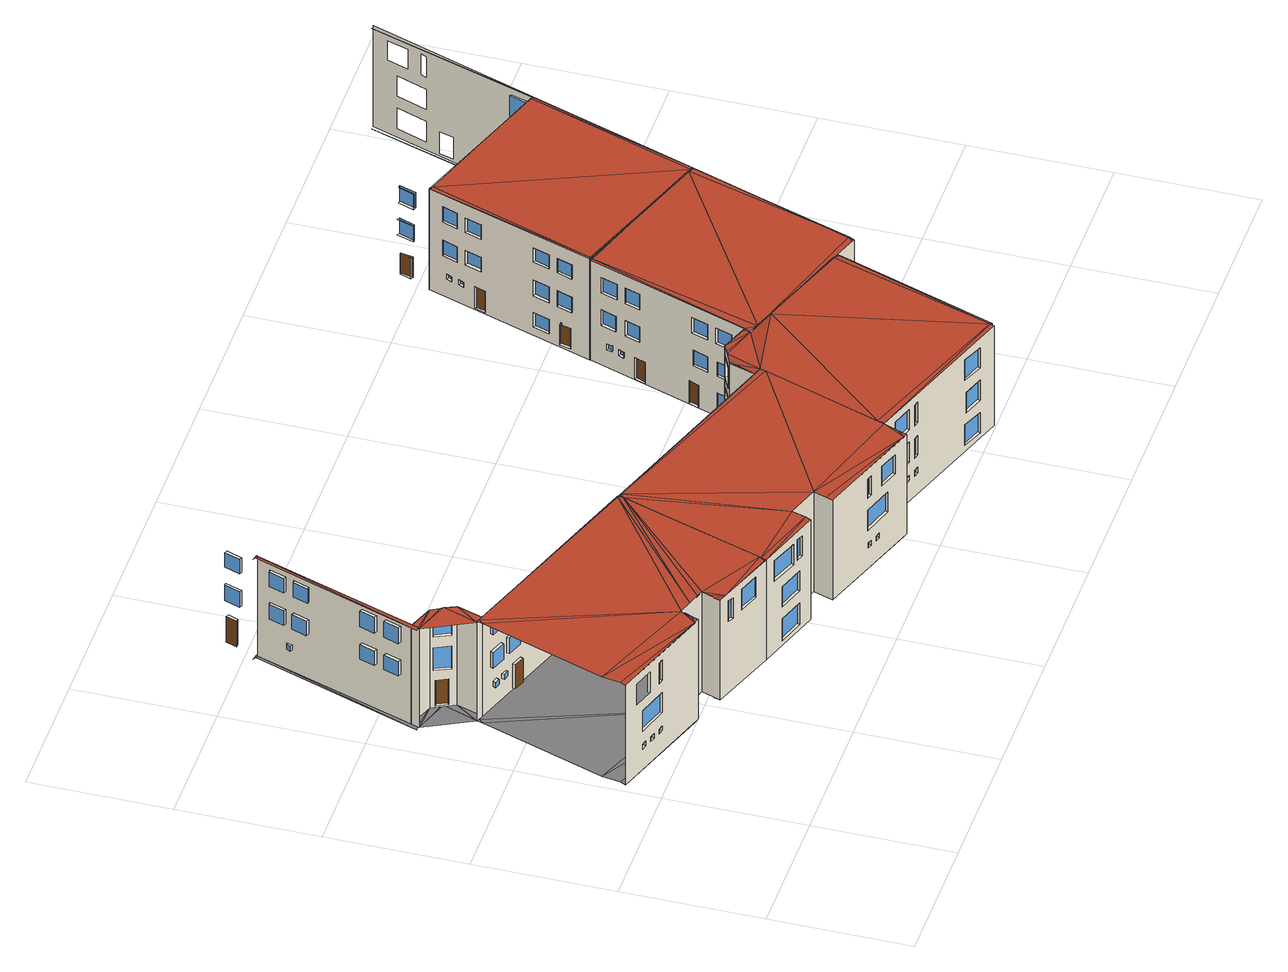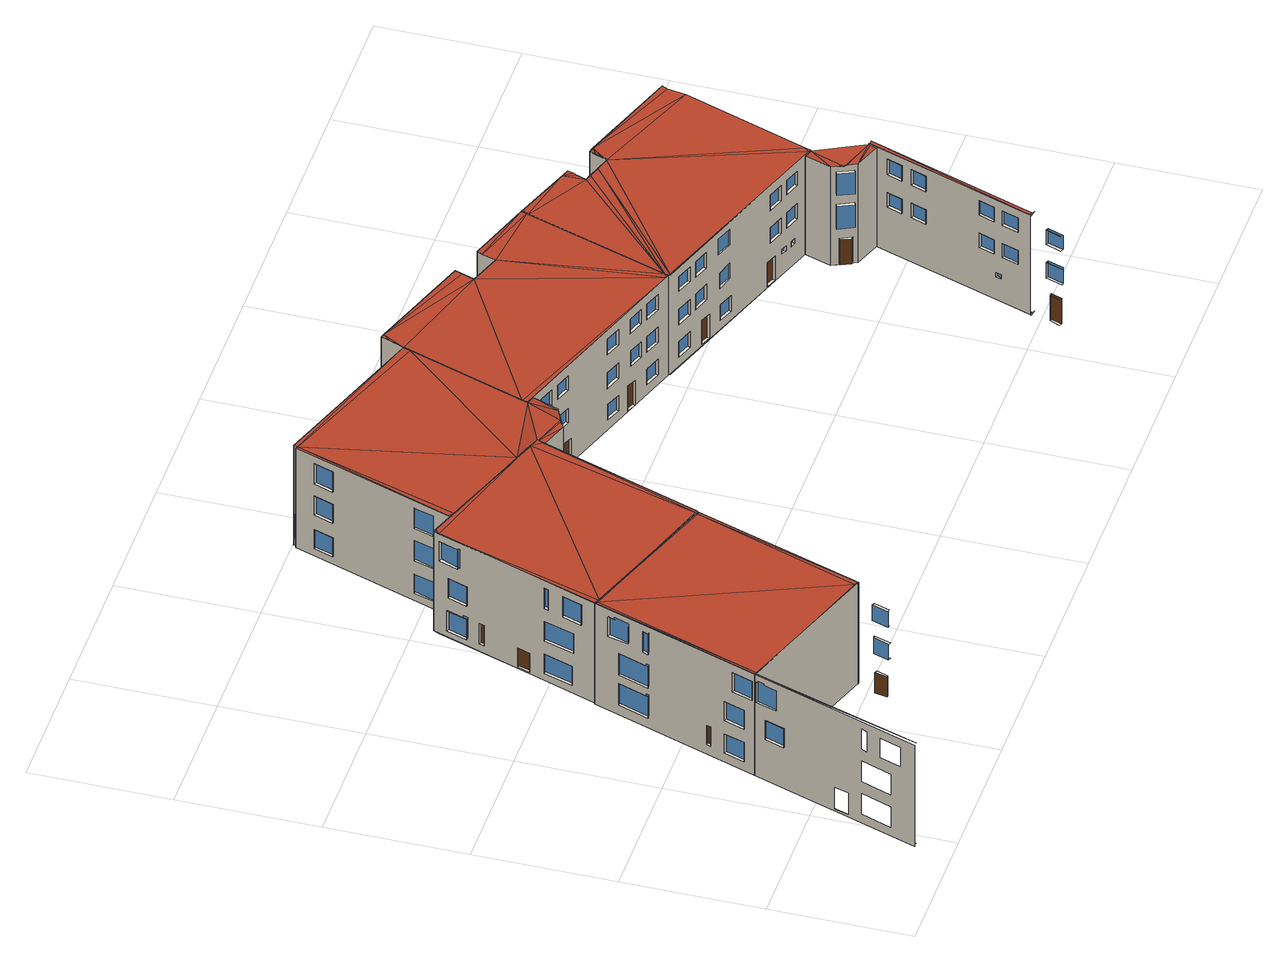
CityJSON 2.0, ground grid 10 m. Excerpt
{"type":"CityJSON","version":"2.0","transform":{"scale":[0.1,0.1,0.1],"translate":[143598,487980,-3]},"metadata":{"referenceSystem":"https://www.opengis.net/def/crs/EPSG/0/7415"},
"CityObjects":{
"building1":{"type":"Building","geometry":[{"type":"MultiSurface","lod":"2.2","boundaries":[[[0,1,2,3]],[[4,5,6,7]],[[2,5,6,1]],[[7,6,1,0]],[[8,9,10]],[[11,12,13]],[[14,15,16,17]],[[18,19,20,21]],[[22,8,10]],[[11,23,12]],[[24,25,26,27]],[[28,29,30,31]],[[32,33,19,18]],[[21,20,34,35]],[[26,29,30,25]],[[19,20,34,33]],[[35,34,33,32]],[[36,37,38,39]],[[40,41,42,43]],[[44,45,41,40]],[[43,42,46,47]],[[39,38,48,49]],[[50,51,37,36]],[[52,53,9,13],[27,28,31,24],[54,55,14,17],[40,43,47,44],[18,21,35,32],[3,4,7,0],[36,39,49,50]],[[41,42,46,45]],[[37,38,48,51]],[[31,30,25,24]],[[47,46,45,44]],[[49,48,51,50]],[[56,8,22]],[[11,57,23]],[[56,22,58]],[[23,57,59]],[[60,58,61]],[[59,62,63]],[[64,65,66]],[[67,68,69]],[[70,53,8]],[[11,52,71]],[[72,73,74,75]],[[76,77,78,79]],[[68,80,69]],[[81,65,64]],[[82,61,83,84]],[[60,56,58]],[[59,57,62]],[[11,71,85]],[[86,70,8]],[[87,61,67]],[[82,88,66]],[[74,73,89,90]],[[78,77,91,92]],[[86,8,93]],[[94,11,85]],[[52,53,93,94]],[[75,74,90,95]],[[96,89,73,72]],[[79,78,92,97]],[[98,91,77,76]],[[93,8,56]],[[94,57,11]],[[81,80,69,64]],[[67,69,99]],[[64,66,100]],[[101,83,61]],[[84,102,82]],[[87,67,99]],[[66,88,100]],[[95,90,89,96]],[[97,92,91,98]],[[57,94,93]],[[56,57,93]],[[101,61,87]],[[102,88,82]],[[84,83,101,102]],[[103,104,105,106]],[[107,108,109,110]],[[111,112,113,114]],[[115,116,117,118]],[[119,120,121,122]],[[123,124,125,126]],[[127,128,129,130]],[[113,112,131,132]],[[117,116,133,134]],[[64,69,101,102],[126,123,135,136],[130,127,137,138],[139,140,141,142]],[[140,143,144,139]],[[145,146,121,120]],[[147,148,105,104]],[[149,150,109,108]],[[114,113,132,151]],[[152,131,112,111]],[[118,117,134,153]],[[154,133,116,115]],[[126,125,155,136]],[[135,156,124,123]],[[139,144,157,142]],[[141,158,143,140]],[[159,145,120,119]],[[122,121,146,160]],[[130,129,161,138]],[[137,162,128,127]],[[163,147,104,103]],[[106,105,148,164]],[[165,149,108,107]],[[110,109,150,166]],[[142,157,158,141]],[[125,124,156,155]],[[144,143,158,157]],[[129,128,162,161]],[[136,155,156,135]],[[138,161,162,137]],[[68,167,168]],[[169,170,171]],[[160,146,145,159]],[[151,132,131,152]],[[153,134,133,154]],[[57,56,172,173]],[[164,148,147,163]],[[166,150,149,165]],[[174,175,176,177]],[[178,179,180]],[[181,182,183]],[[184,185,176,175]],[[186,184,175,174]],[[177,176,185,187]],[[188,179,178]],[[181,189,182]],[[183,180,172,173]],[[187,185,184,186]],[[190,191,192,193]],[[194,195,196,197]],[[188,172,179]],[[173,189,181]],[[198,199,200,201]],[[202,203,199,198]],[[201,200,204,205]],[[206,67,207,208],[209,210,211,212],[114,111,152,151],[75,72,96,95],[118,115,154,153],[213,214,215,216],[217,218,219,220],[221,222,223,224],[79,76,98,97],[225,226,227,228]],[[229,230,192,191]],[[231,232,196,195]],[[199,200,204,203]],[[233,229,191,190]],[[193,192,230,234]],[[235,231,195,194]],[[197,196,232,236]],[[205,204,203,202]],[[237,238,239,240]],[[241,242,239,238]],[[240,239,242,243]],[[244,241,238,237]],[[234,230,229,233]],[[236,232,231,235]],[[243,242,241,244]],[[172,245,179]],[[173,181,246]],[[247,248,249,250]],[[251,252,180,183],[247,250,253,254],[198,201,205,202]],[[169,255,170]],[[167,256,168]],[[218,257,258,217]],[[214,259,260,213]],[[258,257,261,262]],[[260,259,263,264]],[[265,56,60]],[[57,266,62]],[[217,258,262,220]],[[219,261,257,218]],[[213,260,264,216]],[[215,263,259,214]],[[254,267,248,247]],[[250,249,268,253]],[[248,249,268,267]],[[220,262,261,219]],[[216,264,263,215]],[[269,179,245]],[[246,181,270]],[[226,271,272,225]],[[272,271,273,274]],[[265,275,56]],[[57,276,266]],[[227,273,271,226]],[[225,272,274,228]],[[228,274,273,227]],[[253,268,267,254]],[[210,277,278,209]],[[222,279,280,221]],[[281,276,282]],[[283,284,275]],[[278,277,285,286]],[[280,279,287,288]],[[209,278,286,212]],[[211,285,277,210]],[[221,280,288,224]],[[223,287,279,222]],[[283,172,284]],[[281,282,173]],[[212,286,285,211]],[[224,288,287,223]],[[246,270,251]],[[252,269,245]],[[289,251,290]],[[291,292,252]],[[63,61,293,294],[295,296,297,298],[299,300,301,302],[303,304,305,306],[307,308,309,310],[235,236,197,194],[311,312,313,314],[315,316,317,318],[165,166,110,107],[319,320,321,322],[323,324,325,326],[233,234,193,190],[163,164,106,103],[159,160,122,119],[186,187,177,174],[244,243,240,237],[327,328,329,330]],[[331,332,207]],[[208,333,334]],[[256,207,168]],[[208,255,169]],[[335,336,337,338]],[[326,339,340,325]],[[298,341,342,297]],[[302,343,344,301]],[[283,245,172]],[[173,246,281]],[[345,346,347,348]],[[349,350,351,352]],[[353,354,355,356]],[[357,358,359,360]],[[361,362,340,339]],[[363,364,365,366]],[[347,346,367,368]],[[369,370,342,341]],[[371,372,344,343]],[[351,350,373,374]],[[355,354,375,376]],[[323,361,339,326]],[[325,340,362,324]],[[295,369,341,298]],[[297,342,370,296]],[[289,290,377]],[[378,292,291]],[[299,371,343,302]],[[301,344,372,300]],[[348,347,368,379]],[[380,367,346,345]],[[352,351,374,381]],[[382,373,350,349]],[[356,355,376,383]],[[384,375,354,353]],[[385,386,336,335]],[[338,337,387,388]],[[336,337,387,386]],[[324,362,361,323]],[[296,370,369,295]],[[389,390,252,251],[363,366,391,392],[335,338,388,385],[357,360,393,394],[395,396,397,398]],[[300,372,371,299]],[[394,399,358,357]],[[360,359,400,393]],[[392,401,364,363]],[[366,365,402,391]],[[358,359,400,399]],[[364,365,402,401]],[[388,387,386,385]],[[390,292,378]],[[377,290,389]],[[283,275,265]],[[266,276,281]],[[330,403,404,329]],[[395,405,406,396]],[[393,400,399,394]],[[391,402,401,392]],[[396,406,407,397]],[[398,408,405,395]],[[409,378,291]],[[410,289,377]],[[411,412,404,403]],[[318,413,414,317]],[[314,415,416,313]],[[405,406,407,408]],[[329,404,412,328]],[[327,411,403,330]],[[251,252,293,294]],[[397,407,408,398]],[[328,412,411,327]],[[417,418,414,413]],[[419,420,416,415]],[[315,417,413,318]],[[317,414,418,316]],[[311,419,415,314]],[[313,416,420,312]],[[409,291,283]],[[281,289,410]],[[316,418,417,315]],[[312,420,419,311]],[[389,390,409,410]],[[322,421,422,321]],[[310,423,424,309]],[[306,425,426,305]],[[427,428,422,421]],[[429,430,424,423]],[[431,432,426,425]],[[319,427,421,322]],[[321,422,428,320]],[[307,429,423,310]],[[309,424,430,308]],[[303,431,425,306]],[[305,426,432,304]],[[320,428,427,319]],[[308,430,429,307]],[[304,432,431,303]],[[410,409,433,434]],[[435,409,283]],[[281,410,436]],[[433,409,435]],[[410,434,436]],[[437,438,433,434]],[[283,265,293]],[[266,281,294]],[[436,294,281]],[[283,293,435]],[[439,440,441,442]],[[443,444,445,446]],[[447,448,449,450]],[[451,452,441,440]],[[453,454,445,444]],[[455,456,449,448]],[[442,441,452,457]],[[458,451,440,439]],[[459,453,444,443]],[[446,445,454,460]],[[461,455,448,447]],[[450,449,456,462]],[[438,463,464]],[[437,465,466]],[[457,452,451,458]],[[460,454,453,459]],[[462,456,455,461]],[[433,464,463]],[[466,465,434]],[[467,468,469,470]],[[471,472,473,474]],[[475,476,477,478]],[[479,480,481,482]],[[483,484,485,486]],[[487,488,438,437],[479,482,489,490],[491,492,493,494],[483,486,495,496],[497,498,499,500],[475,478,501,502]],[[502,503,476,475]],[[478,477,504,501]],[[486,485,505,495]],[[496,506,484,483]],[[507,508,469,468]],[[509,510,473,472]],[[476,477,504,503]],[[484,485,505,506]],[[511,507,468,467]],[[470,469,508,512]],[[513,509,472,471]],[[474,473,510,514]],[[495,505,506,496]],[[501,504,503,502]],[[515,516,517,518]],[[519,520,517,516]],[[521,519,516,515]],[[518,517,520,522]],[[512,508,507,511]],[[514,510,509,513]],[[497,523,524,498]],[[482,481,525,489]],[[490,526,480,479]],[[500,527,523,497]],[[498,524,528,499]],[[480,481,525,526]],[[523,524,528,527]],[[522,520,519,521]],[[499,528,527,500]],[[491,529,530,492]],[[433,435,531]],[[434,532,436]],[[533,464,433]],[[434,465,534]],[[492,530,535,493]],[[494,536,529,491]],[[489,525,526,490]],[[537,538,539,540]],[[541,542,543,544]],[[529,530,535,536]],[[545,546,547,548]],[[549,550,539,538]],[[551,552,543,542]],[[553,554,547,546]],[[555,549,538,537]],[[540,539,550,556]],[[557,551,542,541]],[[544,543,552,558]],[[559,553,546,545]],[[548,547,554,560]],[[493,535,536,494]],[[556,550,549,555]],[[558,552,551,557]],[[560,554,553,559]],[[488,464,561]],[[465,487,562]],[[294,293,563,564],[513,514,474,471],[461,462,450,447],[559,560,548,545],[511,512,470,467],[557,558,544,541],[565,566,567,568],[569,570,571,572],[573,574,575,576],[459,460,446,443],[458,457,442,439],[577,578,579,580],[555,556,540,537],[581,582,583,584],[585,586,587,588],[589,590,591,592],[521,522,518,515]],[[464,533,561]],[[534,465,562]],[[533,433,531]],[[434,534,532]],[[533,593,594]],[[595,534,596]],[[597,598,599,600]],[[601,602,603,604]],[[605,606,607,608]],[[609,610,598,597]],[[600,599,611,612]],[[598,599,611,610]],[[435,613,531]],[[614,436,532]],[[612,611,610,609]],[[592,615,616,591]],[[617,618,602,601]],[[604,603,619,620]],[[621,622,606,605]],[[608,607,623,624]],[[602,603,619,618]],[[606,607,623,622]],[[625,626,616,615]],[[576,627,628,575]],[[572,629,630,571]],[[631,632,633,634]],[[589,625,615,592]],[[591,616,626,590]],[[635,636,632,631]],[[634,633,637,638]],[[632,633,637,636]],[[590,626,625,589]],[[487,488,563,564]],[[638,637,636,635]],[[620,619,618,617]],[[639,640,628,627]],[[624,623,622,621]],[[641,642,630,629]],[[573,639,627,576]],[[575,628,640,574]],[[569,641,629,572]],[[571,630,642,570]],[[643,644,645,646]],[[647,648,649,650]],[[651,652,653,654]],[[534,533,563,564]],[[574,640,639,573]],[[570,642,641,569]],[[655,656,648,647]],[[650,649,657,658]],[[646,645,659,660]],[[661,662,644,643]],[[663,664,652,651]],[[654,653,665,666]],[[584,667,668,583]],[[648,649,657,656]],[[644,645,659,662]],[[652,653,665,664]],[[669,670,668,667]],[[658,657,656,655]],[[660,659,662,661]],[[666,665,664,663]],[[581,669,667,584]],[[583,668,670,582]],[[582,670,669,581]],[[568,671,672,567]],[[580,673,674,579]],[[594,593,675]],[[676,595,596]],[[588,677,678,587]],[[679,680,672,671]],[[681,682,674,673]],[[683,684,678,677]],[[565,679,671,568]],[[567,672,680,566]],[[577,681,673,580]],[[579,674,682,578]],[[587,678,684,586]],[[585,683,677,588]],[[586,684,683,585]],[[566,680,679,565]],[[578,682,681,577]],[[685,686,533,534],[631,634,638,635],[597,600,612,609],[643,646,660,661],[687,688,689,690],[601,604,620,617],[605,608,624,621],[691,692,693,694],[695,696,697,698],[647,650,658,655],[651,654,666,663]],[[699,700,563,564]],[[613,563,531]],[[532,564,614]],[[700,701,563]],[[564,702,699]],[[593,563,703]],[[564,595,704]],[[699,700,701,705]],[[701,706,563]],[[707,702,564]],[[594,675,686]],[[685,676,596]],[[708,709,710,711]],[[712,713,714,715]],[[716,717,718,719]],[[704,595,676]],[[675,593,703]],[[702,701,720,721],[722,723,711,708],[724,725,715,712],[726,727,719,716]],[[722,728,709,708]],[[711,710,729,723]],[[724,730,713,712]],[[715,714,731,725]],[[719,718,732,727]],[[726,733,717,716]],[[728,729,710,709]],[[730,731,714,713]],[[733,732,718,717]],[[691,734,735,692]],[[695,736,737,696]],[[687,738,739,688]],[[740,563,706]],[[741,707,564]],[[727,732,733,726]],[[723,729,728,722]],[[725,731,730,724]],[[694,742,734,691]],[[692,735,743,693]],[[698,744,736,695]],[[696,737,745,697]],[[690,746,738,687]],[[688,739,747,689]],[[734,735,743,742]],[[736,737,745,744]],[[738,739,747,746]],[[740,706,748]],[[749,707,741]],[[720,740,748]],[[721,749,741]],[[693,743,742,694]],[[697,745,744,698]],[[689,747,746,690]],[[703,563,740]],[[741,564,704]],[[721,720,750,751]],[[750,740,720]],[[751,721,741]],[[751,741,740]],[[750,751,740]],[[740,752,753]],[[754,755,756]],[[676,685,686]],[[675,676,686]],[[757,676,675]],[[757,758,676]],[[759,760,761,762]],[[763,764,765,766]],[[767,768,769,770]],[[771,772,760,759]],[[762,761,773,774]],[[766,765,775,776]],[[777,778,764,763]],[[770,769,779,780]],[[781,782,768,767]],[[773,772,760,761]],[[775,778,764,765]],[[779,782,768,769]],[[783,784,785,786]],[[787,788,789,790]],[[791,792,793,794]],[[774,773,772,771]],[[776,775,778,777]],[[780,779,782,781]],[[785,784,795,796]],[[789,788,797,798]],[[793,792,799,800]],[[786,785,796,801]],[[802,795,784,783]],[[790,789,798,803]],[[804,797,788,787]],[[794,793,800,805]],[[806,799,792,791]],[[807,808,809,810]],[[811,812,813,814]],[[801,796,795,802]],[[810,809,815,816]],[[817,818,808,807]],[[803,798,797,804]],[[805,800,799,806]],[[814,813,819,820]],[[821,822,812,811]],[[823,824,825,826]],[[815,818,808,809]],[[819,822,812,813]],[[827,828,824,823]],[[826,825,829,830]],[[816,815,818,817]],[[820,819,822,821]],[[829,828,824,825]],[[752,831,753]],[[756,755,832]],[[830,829,828,827]],[[675,833,757]],[[758,834,676]],[[675,703,835]],[[836,704,676]],[[837,838,740,754],[839,840,841,842],[843,844,845,846],[776,777,763,766],[847,848,849,850],[851,852,853,854],[780,781,767,770],[855,856,857,858],[859,860,861,862],[820,821,811,814],[816,817,807,810],[774,771,759,762],[863,864,865,866],[830,827,823,826]],[[754,740,867,868]],[[758,757,867,868],[790,787,804,803],[869,870,871,872],[873,874,875,876],[794,791,806,805],[786,783,802,801],[877,878,879,880]],[[754,740,881,882]],[[865,883,884,866]],[[752,838,831]],[[832,837,756]],[[849,885,886,850]],[[853,887,888,854]],[[866,884,889,863]],[[864,890,883,865]],[[889,890,883,884]],[[835,833,675]],[[834,836,676]],[[863,889,890,864]],[[848,891,885,849]],[[850,886,892,847]],[[852,893,887,853]],[[854,888,894,851]],[[892,891,885,886]],[[894,893,887,888]],[[847,892,891,848]],[[851,894,893,852]],[[845,895,896,846]],[[846,896,897,843]],[[844,898,895,845]],[[897,898,895,896]],[[874,899,900,873]],[[878,901,902,877]],[[870,903,904,869]],[[843,897,898,844]],[[857,905,906,858]],[[861,907,908,862]],[[900,899,909,910]],[[911,753,912]],[[755,913,914]],[[902,901,915,916]],[[904,903,917,918]],[[841,919,920,842]],[[873,900,910,876]],[[875,909,899,874]],[[877,902,916,880]],[[879,915,901,878]],[[869,904,918,872]],[[871,917,903,870]],[[842,920,921,839]],[[840,922,919,841]],[[856,923,905,857]],[[858,906,924,855]],[[862,908,925,859]],[[860,926,907,861]],[[921,922,919,920]],[[924,923,905,906]],[[925,926,907,908]],[[839,921,922,840]],[[855,924,923,856]],[[859,925,926,860]],[[876,910,909,875]],[[880,916,915,879]],[[872,918,917,871]],[[838,837,832]],[[838,832,831]],[[831,832,927]],[[831,927,928]],[[929,930,931]],[[929,932,930]],[[933,934,932]],[[933,932,929]],[[868,836,834]],[[833,835,867]],[[831,935,753]],[[936,832,755]],[[937,938,939,940]],[[941,942,943,944]],[[945,946,947,948]],[[949,950,946,945]],[[948,947,951,952]],[[940,939,953,954]],[[955,956,938,937]],[[944,943,957,958]],[[959,960,942,941]],[[951,950,946,947]],[[953,956,938,939]],[[957,960,942,943]],[[753,935,912]],[[755,914,936]],[[952,951,950,949]],[[954,953,956,955]],[[958,957,960,959]],[[881,911,912]],[[913,882,914]],[[961,962,963,964]],[[965,966,967,968]],[[969,970,971,972]],[[973,974,975,976]],[[964,963,977,978]],[[979,980,962,961]],[[968,967,981,982]],[[983,984,966,965]],[[972,971,985,986]],[[987,988,970,969]],[[977,980,962,963]],[[981,984,966,967]],[[985,988,970,971]],[[975,974,989,990]],[[991,992,993,994]],[[995,996,997,998]],[[976,975,990,999]],[[1000,989,974,973]],[[931,1001,929]],[[1002,930,932]],[[978,977,980,979]],[[982,981,984,983]],[[986,985,988,987]],[[993,992,1003,1004]],[[997,996,1005,1006]],[[1007,1003,992,991]],[[994,993,1004,1008]],[[998,997,1006,1009]],[[1010,1005,996,995]],[[999,990,989,1000]],[[928,935,831]],[[832,936,927]],[[933,929,1011]],[[934,1012,932]],[[1008,1004,1003,1007]],[[1009,1006,1005,1010]],[[1013,1014,931,930],[1015,1016,1017,1018],[1019,1020,1021,1022],[1023,1024,1025,1026],[986,987,969,972],[958,959,941,944],[982,983,965,968],[954,955,937,940],[1027,1028,1029,1030],[1031,1032,1033,1034],[1035,1036,1037,1038],[978,979,961,964],[952,949,945,948],[1039,1040,1041,1042]],[[1043,1044,1045,1046]],[[1045,1044,1047,1048]],[[1046,1045,1048,1049]],[[1050,1047,1044,1043]],[[1049,1048,1047,1050]],[[927,928,1051,1052]],[[934,933,1053,1052]],[[1041,1054,1055,1042]],[[1001,1056,929]],[[1002,932,1057]],[[1029,1058,1059,1030]],[[1037,1060,1061,1038]],[[1042,1055,1062,1039]],[[1040,1063,1054,1041]],[[1062,1063,1054,1055]],[[1039,1062,1063,1040]],[[1030,1059,1064,1027]],[[1028,1065,1058,1029]],[[1038,1061,1066,1035]],[[1036,1067,1060,1037]],[[1064,1065,1058,1059]],[[1066,1067,1060,1061]],[[882,881,1051,1052],[976,973,1000,999],[1068,1069,1070,1071],[994,991,1007,1008],[998,995,1010,1009],[1072,1073,1074,1075],[1076,1077,1078,1079],[1080,1081,1082,1083],[1084,1085,1086,1087],[1046,1043,1050,1049]],[[929,1056,1011]],[[932,1012,1057]],[[1085,1088,1089,1084]],[[1027,1064,1065,1028]],[[1035,1066,1067,1036]],[[1017,1090,1091,1018]],[[1089,1088,1092,1093]],[[1016,1094,1090,1017]],[[1018,1091,1095,1015]],[[1084,1089,1093,1087]],[[1086,1092,1088,1085]],[[1095,1094,1090,1091]],[[1015,1095,1094,1016]],[[1025,1096,1097,1026]],[[1033,1098,1099,1034]],[[1087,1093,1092,1086]],[[1021,1100,1101,1022]],[[1026,1097,1102,1023]],[[1024,1103,1096,1025]],[[1034,1099,1104,1031]],[[1032,1105,1098,1033]],[[1022,1101,1106,1019]],[[1020,1107,1100,1021]],[[1102,1103,1096,1097]],[[1104,1105,1098,1099]],[[1106,1107,1100,1101]],[[1019,1106,1107,1020]],[[1023,1102,1103,1024]],[[1031,1104,1105,1032]],[[912,935,1108]],[[936,914,1109]],[[1077,1110,1111,1076]],[[1073,1112,1113,1072]],[[1081,1114,1115,1080]],[[1115,1114,1116,1117]],[[1080,1115,1117,1083]],[[1082,1116,1114,1081]],[[1083,1117,1116,1082]],[[1014,1013,1118]],[[1013,1119,1118]],[[1014,1056,1001]],[[1013,1002,1057]],[[1118,1120,1014]],[[1121,1119,1013]],[[1111,1110,1122,1123]],[[1113,1112,1124,1125]],[[1076,1111,1123,1079]],[[1078,1122,1110,1077]],[[1074,1124,1112,1073]],[[1072,1113,1125,1075]],[[1069,1126,1127,1068]],[[1127,1126,1128,1129]],[[1130,1131,1132,1133]],[[1134,1135,1136,1137]],[[1068,1127,1129,1071]],[[1070,1128,1126,1069]],[[1079,1123,1122,1078]],[[1075,1125,1124,1074]],[[1138,1139,1140,1141]],[[1133,1132,1142,1143]],[[1144,1145,1131,1130]],[[1146,1147,1135,1134]],[[1137,1136,1148,1149]],[[1150,1151,1139,1138]],[[1141,1140,1152,1153]],[[1142,1145,1131,1132]],[[1148,1147,1135,1136]],[[1152,1151,1139,1140]],[[1071,1129,1128,1070]],[[1153,1152,1151,1150]],[[1109,1052,936]],[[935,1051,1108]],[[1011,1154,1053]],[[1012,1052,1155]],[[1156,1157,1158,1159]],[[1158,1157,1160,1161]],[[1159,1158,1161,1162]],[[1163,1160,1157,1156]],[[1164,1165,1166,1167]],[[1168,1169,1170,1171]],[[1162,1161,1160,1163]],[[1166,1165,1172,1173]],[[1170,1169,1174,1175]],[[1176,1172,1165,1164]],[[1167,1166,1173,1177]],[[1171,1170,1175,1178]],[[1179,1174,1169,1168]],[[1056,1180,1011]],[[1057,1012,1181]],[[1182,1183,1184,1185]],[[1184,1183,1186,1187]],[[1188,1186,1183,1182]],[[1185,1184,1187,1189]],[[1189,1187,1186,1188]],[[1011,1180,1154]],[[1181,1012,1155]],[[1177,1173,1172,1176]],[[1178,1175,1174,1179]],[[1013,1014,1190,1191]],[[1052,1053,1190,1191],[1192,1193,1194,1195],[1159,1156,1163,1162],[1196,1197,1198,1199],[1200,1201,1202,1203],[1167,1164,1176,1177],[1171,1168,1179,1178],[1185,1182,1188,1189],[1204,1205,1206,1207]],[[1180,1208,1154]],[[1209,1181,1155]],[[1205,1210,1211,1204]],[[1211,1210,1212,1213]],[[1206,1212,1210,1205]],[[1204,1211,1213,1207]],[[1207,1213,1212,1206]],[[1197,1214,1215,1196]],[[1201,1216,1217,1200]],[[1215,1214,1218,1219]],[[1217,1216,1220,1221]],[[1193,1222,1223,1192]],[[1196,1215,1219,1199]],[[1198,1218,1214,1197]],[[1200,1217,1221,1203]],[[1202,1220,1216,1201]],[[1223,1222,1224,1225]],[[1192,1223,1225,1195]],[[1194,1224,1222,1193]],[[1199,1219,1218,1198]],[[1203,1221,1220,1202]],[[1195,1225,1224,1194]],[[1190,1208,1180]],[[1191,1181,1209]],[[1190,1226,1227]],[[1191,1228,1229]],[[1230,1231,1232,1233]],[[1232,1231,1234,1235]],[[1236,1237,1238,1239]],[[1233,1232,1235,1240]],[[1241,1234,1231,1230]],[[1238,1237,1242,1243]],[[1239,1238,1243,1244]],[[1245,1242,1237,1236]],[[1240,1235,1234,1241]],[[1244,1243,1242,1245]],[[1226,1246,1227]],[[1228,1247,1229]],[[1191,1190,1248,1249],[1250,1251,1252,1253],[1254,1255,1256,1257],[1258,1259,1260,1261],[1233,1230,1241,1240],[1239,1236,1245,1244],[1262,1263,1264,1265],[1266,1267,1268,1269]]],"semantics":{"surfaces":[{"type":"WallSurface","on_footprint_edge":true},{"type":"Window"},{"type":"GroundSurface"},{"type":"RoofSurface"},{"type":"Door"}],"values":[0,0,1,0,2,3,0,0,2,3,0,0,0,0,1,1,0,0,0,0,0,0,0,0,1,1,0,0,0,2,3,2,3,2,3,3,2,2,3,0,0,2,3,0,2,3,3,2,2,3,1,1,2,3,0,0,0,0,0,2,3,0,2,3,2,3,2,3,0,0,0,0,2,3,0,0,0,0,0,0,0,0,1,1,0,0,1,1,1,0,0,0,0,0,0,0,0,0,0,0,0,0,0,0,0,0,1,4,1,0,0,2,3,0,0,0,0,0,0,0,2,3,1,0,0,2,3,0,0,0,0,2,3,0,0,0,0,1,1,1,0,0,0,0,0,0,4,0,0,0,0,0,2,3,0,0,3,2,0,0,1,1,2,3,0,0,0,0,0,0,1,0,0,2,3,0,1,2,3,0,0,0,0,0,0,3,2,1,1,0,0,0,0,2,3,0,0,3,2,3,2,0,2,3,2,3,0,0,0,0,2,3,0,0,0,0,1,0,1,1,1,1,4,0,0,0,0,3,2,0,0,0,0,0,0,0,0,0,0,1,0,0,0,0,0,0,0,0,1,1,0,2,3,2,3,0,0,0,0,0,0,2,3,4,0,0,1,0,0,0,0,0,1,1,0,0,0,0,2,3,0,0,0,0,0,0,1,1,1,0,0,0,0,0,0,0,0,0,0,2,3,2,3,0,2,3,3,2,0,0,0,1,1,1,0,0,0,0,0,0,2,3,0,0,0,2,3,0,0,0,0,0,0,0,0,0,0,1,1,1,1,0,0,0,0,0,0,0,4,0,0,0,0,0,0,0,0,0,1,1,0,0,0,2,3,2,3,0,0,0,0,0,1,0,1,1,1,0,0,0,0,0,0,0,0,0,0,2,3,0,2,3,2,3,2,3,0,0,0,0,0,1,2,3,0,0,0,0,0,0,1,1,4,0,0,0,0,0,0,0,1,0,0,0,0,1,0,1,0,0,0,0,0,0,0,0,0,0,0,0,0,0,0,0,0,1,1,1,1,0,0,0,0,0,0,0,0,2,3,0,1,1,1,0,0,0,0,0,0,0,0,0,0,0,2,3,2,3,2,3,0,2,3,2,3,0,0,0,3,2,0,0,0,0,0,0,0,1,1,4,0,0,0,2,3,0,0,0,0,0,0,0,0,0,1,1,1,2,3,2,3,0,0,0,2,3,0,2,3,0,0,2,3,0,0,0,0,0,0,0,0,0,0,0,0,0,1,1,1,0,0,0,0,0,0,1,1,1,0,0,0,0,0,0,0,0,0,0,0,0,0,0,0,0,1,1,0,0,0,0,4,2,3,0,2,3,2,3,0,0,0,0,0,2,3,0,0,0,0,4,2,3,0,0,0,0,0,1,1,0,0,0,0,0,1,0,0,0,0,0,0,1,2,3,1,1,0,0,0,0,0,0,0,0,0,0,0,0,0,1,1,1,0,0,0,0,0,0,0,0,0,0,0,0,0,0,3,2,2,3,0,0,0,0,0,0,0,0,0,4,1,1,2,3,0,0,0,2,3,0,0,0,0,0,0,0,0,0,0,1,1,1,1,0,0,0,0,2,3,0,0,0,1,1,0,0,0,0,0,2,3,2,3,0,0,0,0,4,0,0,0,0,0,0,2,3,0,0,0,0,4,0,0,0,0,0,1,1,0,2,3,0,0,0,0,4,0,0,0,0,1,0,0,0,0,0,0,0,0,0,0,0,1,1,1,0,0,0,2,3,0,0,0,1,0,0,0,0,0,2,3,2,3,1,1,0,0,0,0,0,1,0,0,0,0,0,0,0,0,0,0,0,0,0,1,1,4,0,0,3,2,2,3,0,1,0,0,0,0,0,1,1,0,0,0,0,2,3,0,1,0,0,0,2,3,0,0,0,0,2,3,0,4,0,0,0,0,0,1,1,0,0,0,0,0,1,0,0,0,0,0,2,3,2,3,0,1,0,0,0,1,0,0,0,0,2,3,0]}}]}
},
"vertices":[
[28,119,26],[29,121,26],[25,122,26],[24,120,26],[24,120,22],[25,122,22],[29,121,22],[28,119,22],[80,101,5],[6,126,5],[8,130,5],[80,101,88],[8,130,88],[6,126,88],[32,117,64],[32,119,64],[32,119,81],[32,117,81],[33,117,26],[34,119,26],[34,119,22],[33,117,22],[10,143,5],[10,143,88],[46,113,54],[46,115,54],[25,122,54],[24,120,54],[24,120,37],[25,122,37],[46,115,37],[46,113,37],[37,116,26],[38,118,26],[38,118,22],[37,116,22],[42,114,81],[42,116,81],[42,116,64],[42,114,64],[42,114,26],[42,116,26],[42,116,22],[42,114,22],[46,113,26],[46,115,26],[46,115,22],[46,113,22],[47,115,64],[46,113,64],[46,113,81],[47,115,81],[84,100,88],[84,100,5],[17,122,81],[17,122,64],[89,113,5],[89,113,88],[41,233,5],[41,233,88],[44,236,5],[42,237,5],[44,236,88],[42,237,88],[46,270,87],[25,272,87],[25,271,87],[25,271,5],[25,272,5],[46,270,5],[86,105,5],[86,105,88],[30,285,69],[28,286,69],[28,286,82],[30,285,82],[30,285,42],[28,286,42],[28,286,54],[30,285,54],[27,277,5],[27,277,87],[42,237,87],[48,235,5],[48,235,87],[88,110,88],[88,110,5],[51,262,5],[51,262,87],[32,297,69],[32,297,82],[32,297,42],[32,297,54],[88,112,5],[88,112,88],[34,296,82],[34,296,69],[34,296,54],[34,296,42],[49,264,5],[49,264,87],[54,254,5],[54,254,87],[56,232,53],[55,230,53],[55,230,40],[56,232,40],[56,232,80],[55,230,80],[55,230,68],[56,232,68],[36,303,42],[34,304,42],[34,304,54],[36,303,54],[36,303,69],[34,304,69],[34,304,82],[36,303,82],[59,231,26],[58,229,26],[58,229,22],[59,231,22],[47,268,64],[49,269,64],[49,269,82],[47,268,82],[47,268,36],[49,269,36],[49,269,55],[47,268,55],[38,315,42],[38,315,54],[38,315,69],[38,315,82],[52,257,64],[52,257,82],[52,257,36],[52,257,55],[48,267,27],[48,267,6],[52,259,6],[52,259,27],[50,267,6],[50,267,27],[62,228,26],[62,228,22],[66,226,53],[66,226,40],[66,226,80],[66,226,68],[40,314,54],[40,314,42],[40,314,82],[40,314,69],[54,258,82],[54,258,64],[53,260,27],[53,260,6],[63,230,26],[63,230,22],[54,258,55],[54,258,36],[67,228,53],[67,228,40],[67,228,80],[67,228,68],[22,272,5],[66,391,5],[66,391,88],[22,272,88],[25,272,88],[112,106,5],[112,106,88],[68,228,26],[68,226,26],[68,226,22],[68,228,22],[108,96,5],[113,90,5],[107,92,5],[113,90,88],[108,96,88],[107,92,88],[72,225,26],[72,225,22],[72,226,26],[72,226,22],[110,99,5],[110,99,88],[73,226,53],[73,224,53],[73,224,40],[73,226,40],[73,226,80],[73,224,80],[73,224,67],[73,226,67],[116,89,81],[116,91,81],[116,91,64],[116,89,64],[120,87,81],[121,89,81],[121,89,64],[120,87,64],[25,271,88],[66,392,5],[66,392,88],[59,371,81],[59,371,69],[63,383,69],[63,383,81],[53,354,54],[53,354,42],[57,365,42],[57,365,54],[53,354,81],[53,354,69],[57,365,69],[57,365,81],[59,371,54],[59,371,42],[63,383,42],[63,383,54],[57,366,27],[57,366,23],[58,370,23],[58,370,27],[84,220,53],[84,220,40],[84,220,80],[84,220,67],[85,222,53],[85,222,40],[85,222,80],[85,222,67],[80,224,26],[80,222,26],[80,222,6],[80,224,6],[87,219,26],[87,219,6],[88,221,6],[88,221,26],[157,80,5],[157,80,88],[130,84,81],[131,86,81],[131,86,64],[130,84,64],[155,75,88],[155,75,5],[145,79,64],[145,79,81],[64,393,88],[64,393,5],[51,354,69],[51,354,81],[51,355,42],[51,355,54],[55,365,69],[55,365,81],[55,366,42],[55,366,54],[191,186,5],[191,186,88],[146,80,81],[146,80,64],[154,76,5],[154,76,88],[55,367,23],[55,367,27],[57,370,23],[57,370,27],[99,110,5],[99,110,88],[57,372,69],[57,372,81],[57,372,42],[57,372,54],[191,182,88],[107,107,88],[191,182,5],[107,107,5],[61,383,69],[61,383,81],[61,383,42],[61,383,54],[156,79,88],[156,75,88],[156,79,5],[156,75,5],[192,185,5],[192,185,88],[139,204,53],[139,204,40],[127,207,40],[127,207,53],[139,203,81],[139,203,68],[127,207,68],[127,207,81],[182,189,80],[182,189,68],[170,193,68],[170,193,80],[182,189,53],[182,189,40],[170,193,40],[170,193,53],[164,195,80],[164,195,67],[153,199,67],[153,199,80],[164,195,53],[164,195,40],[152,199,40],[152,199,53],[182,189,26],[182,189,13],[170,193,13],[170,193,26],[138,204,26],[138,204,13],[127,208,13],[127,208,26],[157,197,26],[157,197,6],[149,200,6],[149,200,26],[62,394,5],[67,393,5],[67,393,88],[62,394,88],[164,72,81],[165,74,81],[165,74,64],[164,72,64],[126,206,26],[126,206,13],[127,206,53],[127,206,40],[127,206,81],[127,206,68],[70,404,69],[68,405,69],[68,405,81],[70,404,81],[70,404,41],[68,405,41],[68,405,54],[70,404,54],[71,407,7],[69,407,7],[69,407,28],[71,407,28],[172,69,54],[172,71,54],[172,71,37],[172,69,37],[138,202,26],[138,202,13],[172,69,27],[172,71,27],[172,71,9],[172,69,9],[72,416,69],[72,416,81],[138,202,53],[138,202,40],[138,202,81],[138,202,68],[72,416,41],[72,416,54],[72,415,7],[72,415,28],[205,63,88],[205,63,5],[74,415,81],[74,415,69],[74,416,54],[74,416,41],[74,414,28],[74,414,7],[184,65,81],[185,67,81],[185,67,64],[184,65,64],[203,59,88],[203,59,5],[191,63,9],[191,63,27],[191,63,37],[191,63,54],[189,64,81],[189,64,64],[194,62,64],[194,62,81],[192,65,54],[192,65,37],[192,65,27],[192,65,9],[149,198,26],[149,198,6],[190,65,81],[190,65,64],[195,64,64],[195,64,81],[208,73,5],[208,73,88],[156,195,26],[156,195,6],[152,197,53],[152,197,40],[152,197,80],[152,197,67],[163,193,53],[163,193,40],[163,193,80],[163,193,67],[169,191,26],[169,191,13],[169,191,53],[169,191,40],[170,191,80],[170,191,68],[181,187,26],[181,187,13],[181,187,53],[181,187,40],[181,187,80],[181,187,68],[231,65,5],[231,65,88],[194,184,5],[194,184,88],[226,51,88],[226,51,5],[203,181,80],[203,179,80],[203,179,67],[203,181,67],[203,181,26],[203,179,26],[203,179,13],[203,181,13],[203,181,53],[203,179,53],[203,179,40],[203,181,40],[214,175,80],[214,175,67],[214,175,26],[214,175,13],[214,175,53],[214,175,40],[215,177,67],[215,177,80],[215,177,26],[215,177,13],[215,177,53],[215,177,40],[228,56,5],[302,25,5],[302,25,88],[228,56,88],[221,175,53],[220,173,53],[220,173,40],[221,175,40],[221,175,80],[220,173,80],[220,173,68],[221,175,68],[263,38,80],[264,40,80],[264,40,64],[263,38,64],[263,38,54],[264,40,54],[264,40,37],[263,38,37],[264,38,26],[264,40,26],[264,40,22],[264,38,22],[305,24,88],[305,24,5],[285,31,37],[285,31,54],[278,33,80],[278,33,64],[292,28,64],[292,28,80],[267,37,22],[267,37,26],[272,35,26],[272,35,22],[276,34,22],[276,34,26],[267,37,64],[267,37,80],[268,39,80],[268,39,64],[268,39,22],[268,39,26],[232,169,53],[232,169,40],[232,169,80],[232,169,68],[232,171,53],[232,171,40],[233,171,80],[233,171,68],[228,173,26],[227,171,26],[227,171,5],[228,173,5],[235,168,26],[235,168,5],[235,170,26],[235,170,5],[273,37,26],[273,37,22],[286,33,37],[286,33,54],[277,36,26],[277,36,22],[278,35,80],[278,35,64],[342,130,5],[342,130,88],[311,41,5],[311,41,88],[293,30,64],[293,30,80],[246,167,26],[245,165,26],[245,165,13],[246,167,13],[246,167,53],[245,165,53],[245,165,40],[246,167,40],[246,167,81],[246,165,81],[246,165,68],[246,167,68],[257,161,26],[257,161,13],[257,161,53],[257,161,40],[257,161,81],[257,161,68],[257,163,26],[257,163,13],[258,163,53],[258,163,40],[258,163,81],[258,163,68],[307,30,5],[307,30,88],[343,134,5],[343,134,88],[329,139,53],[329,139,40],[318,143,40],[318,143,53],[311,145,80],[311,145,68],[300,149,68],[300,149,80],[311,145,53],[311,145,41],[300,149,41],[300,149,53],[329,139,81],[329,139,68],[318,143,68],[318,143,81],[316,143,26],[316,143,22],[312,144,22],[312,144,26],[326,140,26],[326,140,22],[322,141,22],[322,141,26],[304,147,26],[304,147,6],[297,150,6],[297,150,26],[313,46,5],[312,41,5],[313,46,88],[312,41,88],[323,37,27],[324,39,27],[324,39,22],[323,37,22],[323,37,81],[324,39,81],[324,39,64],[323,37,64],[323,37,54],[324,39,54],[324,39,37],[323,37,37],[327,35,27],[328,37,27],[328,37,22],[327,35,22],[342,134,5],[342,134,88],[296,148,26],[296,148,6],[338,32,81],[339,34,81],[339,34,64],[338,32,64],[338,32,54],[339,34,54],[339,34,37],[338,32,37],[303,145,26],[303,145,6],[299,147,53],[299,147,41],[299,147,80],[299,147,68],[333,33,26],[334,35,26],[334,35,22],[333,33,22],[338,32,26],[338,34,26],[338,34,22],[338,32,22],[311,143,53],[311,143,41],[311,143,80],[311,143,68],[343,30,27],[343,32,27],[343,32,22],[343,30,22],[343,30,81],[343,32,81],[343,32,64],[343,30,64],[343,30,53],[344,32,53],[344,32,37],[343,30,37],[347,29,81],[348,31,81],[348,31,64],[347,29,64],[348,31,22],[347,29,22],[347,29,27],[348,31,27],[347,29,53],[348,31,53],[348,31,37],[347,29,37],[311,143,26],[311,143,22],[316,141,26],[316,141,22],[317,141,53],[317,141,40],[317,141,81],[317,141,68],[429,4,5],[429,4,88],[321,139,26],[321,139,22],[328,137,53],[328,137,40],[328,137,81],[328,137,68],[325,138,26],[325,138,22],[428,1,88],[428,1,5],[397,11,54],[397,11,37],[412,6,37],[412,6,54],[397,12,81],[397,12,64],[412,6,64],[412,6,81],[397,12,27],[397,12,10],[412,6,10],[412,6,27],[337,136,88],[337,136,5],[344,155,5],[344,155,87],[399,143,5],[399,143,88],[344,155,88],[353,159,5],[353,159,87],[347,157,80],[348,155,80],[348,155,63],[347,157,63],[347,157,54],[348,155,54],[348,155,36],[347,157,36],[348,157,26],[349,155,26],[349,155,5],[348,157,5],[360,163,5],[360,163,87],[358,162,80],[358,162,63],[358,162,54],[358,162,36],[356,161,26],[356,161,5],[359,160,80],[359,160,63],[359,160,54],[359,160,36],[357,159,5],[357,159,26],[398,13,81],[398,13,64],[398,13,27],[398,13,10],[398,13,54],[398,13,37],[378,151,5],[378,151,87],[413,8,81],[413,8,64],[413,8,27],[413,8,10],[413,8,54],[413,8,37],[355,160,5],[355,160,87],[380,156,5],[380,156,87],[380,155,5],[385,148,5],[378,151,88],[385,148,88],[380,155,88],[430,3,5],[430,3,88],[383,165,11],[385,164,11],[385,164,24],[383,165,24],[383,165,38],[385,164,38],[385,164,50],[383,165,50],[383,165,65],[385,165,65],[385,165,78],[383,165,78],[387,176,11],[389,176,11],[389,176,24],[387,176,24],[389,176,50],[387,176,50],[387,176,38],[389,176,38],[389,176,78],[387,177,78],[387,177,65],[389,176,65],[435,17,11],[433,17,11],[433,17,27],[435,17,27],[435,17,65],[433,18,65],[433,18,82],[435,17,82],[435,17,39],[433,18,39],[433,18,55],[435,17,55],[438,32,11],[438,32,27],[438,32,65],[438,32,82],[438,32,39],[438,32,55],[440,31,27],[440,31,11],[440,31,82],[440,31,65],[440,31,55],[440,31,39],[389,183,38],[391,182,38],[391,182,51],[389,183,51],[389,183,65],[391,182,65],[391,182,78],[389,183,78],[395,194,51],[393,194,51],[393,194,38],[395,194,38],[395,194,78],[393,195,78],[393,195,65],[395,194,65],[391,190,5],[393,189,5],[393,189,24],[391,190,24],[394,197,5],[396,197,5],[396,197,24],[394,197,24],[421,270,5],[421,270,88],[469,117,5],[469,117,88],[466,121,5],[466,121,88],[419,271,88],[419,271,5],[415,259,24],[415,259,19],[414,255,19],[414,255,24],[412,250,24],[412,250,19],[410,246,19],[410,246,24],[410,245,51],[410,245,38],[406,234,38],[406,234,51],[410,245,78],[410,245,65],[406,234,65],[406,234,78],[416,263,78],[416,263,65],[412,251,65],[412,251,78],[416,263,51],[416,263,38],[412,252,38],[412,252,51],[408,238,23],[408,238,5],[405,230,5],[405,230,23],[470,119,5],[470,119,88],[461,92,82],[461,92,65],[465,106,65],[465,106,82],[461,92,55],[461,92,38],[465,106,38],[465,106,55],[461,92,27],[461,92,11],[465,106,11],[465,106,27],[487,113,5],[487,113,88],[407,230,5],[407,230,23],[408,233,38],[408,233,51],[408,233,65],[408,233,78],[410,237,23],[410,237,5],[412,244,38],[412,244,51],[412,245,65],[412,245,78],[412,245,19],[412,245,24],[414,249,24],[414,249,19],[459,92,38],[459,92,55],[459,92,11],[459,92,27],[459,92,65],[459,92,82],[414,251,65],[414,251,78],[414,251,38],[414,251,51],[464,106,38],[464,106,55],[485,114,5],[489,117,5],[485,114,88],[489,117,88],[464,106,11],[464,106,27],[464,107,65],[464,107,82],[415,255,19],[415,255,24],[417,258,24],[417,258,19],[418,262,65],[418,262,78],[418,262,51],[418,262,38],[421,271,88],[421,271,5],[422,272,4],[420,272,88],[420,272,4],[422,272,88],[422,271,4],[422,271,88],[525,236,5],[525,236,88],[424,285,37],[426,284,37],[426,284,50],[424,285,50],[424,285,65],[426,284,65],[426,284,77],[424,285,77],[425,286,6],[427,286,6],[427,286,23],[425,286,23],[427,294,6],[429,294,6],[429,294,23],[427,294,23],[430,296,50],[428,296,50],[428,296,37],[430,296,37],[430,296,77],[428,296,77],[428,296,65],[430,296,65],[430,302,11],[432,302,11],[432,302,23],[430,302,23],[430,302,37],[432,302,37],[432,302,50],[430,302,50],[430,302,65],[432,302,65],[432,302,77],[430,302,77],[488,117,65],[486,118,65],[486,118,81],[488,117,81],[436,313,23],[434,314,23],[434,314,11],[436,313,11],[436,313,50],[434,314,50],[434,314,37],[436,313,37],[436,313,77],[434,314,77],[434,314,65],[436,313,65],[492,132,65],[492,132,81],[491,123,10],[489,124,10],[489,124,27],[491,123,27],[491,124,38],[489,124,38],[489,124,54],[491,124,54],[493,131,81],[493,131,65],[460,391,4],[460,391,88],[494,138,10],[494,138,27],[494,139,38],[494,139,54],[496,138,10],[496,138,27],[496,138,54],[496,138,38],[527,235,4],[527,235,88],[460,392,88],[460,392,4],[453,370,23],[453,370,19],[451,366,19],[451,366,23],[456,379,23],[456,379,19],[454,375,19],[454,375,23],[457,382,50],[457,382,37],[453,371,37],[453,371,50],[451,365,50],[451,365,38],[447,353,38],[447,353,50],[457,382,78],[457,382,65],[453,371,65],[453,371,78],[451,365,77],[451,365,65],[447,353,65],[447,353,77],[449,358,23],[449,358,5],[446,350,5],[446,350,23],[499,147,11],[497,148,11],[497,148,28],[499,147,28],[498,152,11],[498,152,28],[500,151,28],[500,151,11],[529,234,5],[529,234,88],[529,234,4],[448,349,5],[448,349,23],[463,390,4],[463,390,88],[449,352,38],[449,352,50],[449,353,65],[449,353,77],[450,357,23],[450,357,5],[453,364,50],[453,364,38],[453,364,77],[453,364,65],[521,210,82],[521,210,65],[526,224,65],[526,224,82],[516,196,54],[516,196,38],[523,218,38],[523,218,54],[516,196,27],[516,196,11],[523,217,11],[523,217,27],[516,196,82],[516,196,65],[517,199,65],[517,199,82],[509,176,22],[509,176,6],[512,185,6],[512,185,22],[507,176,6],[507,176,22],[453,365,19],[453,365,23],[510,186,6],[510,186,22],[454,369,19],[454,369,23],[455,370,37],[455,370,50],[455,370,65],[455,370,78],[456,374,19],[456,374,23],[459,382,50],[459,382,37],[459,382,78],[459,382,65],[458,378,23],[458,378,19],[528,233,5],[528,233,88],[514,196,11],[514,196,27],[514,196,38],[514,196,54],[514,196,65],[514,196,82],[515,200,65],[515,200,82],[461,392,4],[461,392,88],[462,391,4],[462,391,88],[521,218,11],[521,218,27],[521,218,38],[521,218,54],[519,210,65],[519,210,82],[524,225,65],[524,225,82],[465,404,64],[467,403,64],[467,403,77],[465,404,77],[465,404,37],[467,404,37],[467,404,50],[465,404,50],[466,406,5],[468,405,5],[468,405,22],[466,406,22],[471,415,77],[469,415,77],[469,415,64],[471,415,64],[469,416,37],[471,415,37],[471,415,50],[469,416,50],[469,414,5],[470,414,5],[470,414,22],[469,414,22],[529,235,4],[529,235,88],[533,244,66],[531,245,66],[531,245,82],[533,244,82],[536,259,66],[536,259,82],[537,259,82],[537,259,66],[535,252,37],[533,252,37],[533,252,55],[535,252,55],[535,252,12],[533,252,12],[533,252,30],[535,252,30],[541,274,37],[541,274,55],[541,274,12],[541,274,30],[543,274,37],[543,274,55],[543,274,30],[543,274,12],[568,355,4],[568,355,88],[541,270,65],[539,270,65],[539,270,82],[541,270,82],[541,274,65],[541,274,82],[543,274,65],[543,274,82],[570,354,4],[570,354,88],[564,337,81],[564,337,65],[569,352,65],[569,352,81],[562,331,54],[562,331,38],[567,346,38],[567,346,54],[562,331,27],[562,331,11],[567,346,11],[567,346,27],[558,318,28],[558,318,12],[559,321,12],[559,321,28],[569,353,4],[569,353,88],[556,318,12],[556,318,28],[557,322,12],[557,322,28],[560,332,38],[560,332,54],[560,332,11],[560,332,27],[565,346,38],[565,346,54],[565,346,11],[565,346,27],[562,338,65],[562,338,81],[567,352,65],[567,352,81],[569,354,4],[570,355,4],[570,355,88],[569,354,88],[570,355,65],[569,356,65],[569,356,82],[570,355,82],[574,371,65],[574,371,82],[573,362,38],[571,362,38],[571,362,54],[573,362,54],[575,370,82],[575,370,65],[576,377,38],[576,377,54],[578,376,54],[578,376,38],[608,474,4],[608,474,88],[611,474,4],[611,474,88],[597,434,28],[597,434,11],[605,456,11],[605,456,28],[597,434,55],[597,434,38],[605,456,38],[605,456,55],[602,448,81],[602,448,65],[607,463,65],[607,463,81],[597,434,82],[597,434,65],[599,438,65],[599,438,82],[591,414,24],[591,414,6],[594,424,6],[594,424,24]
]}
